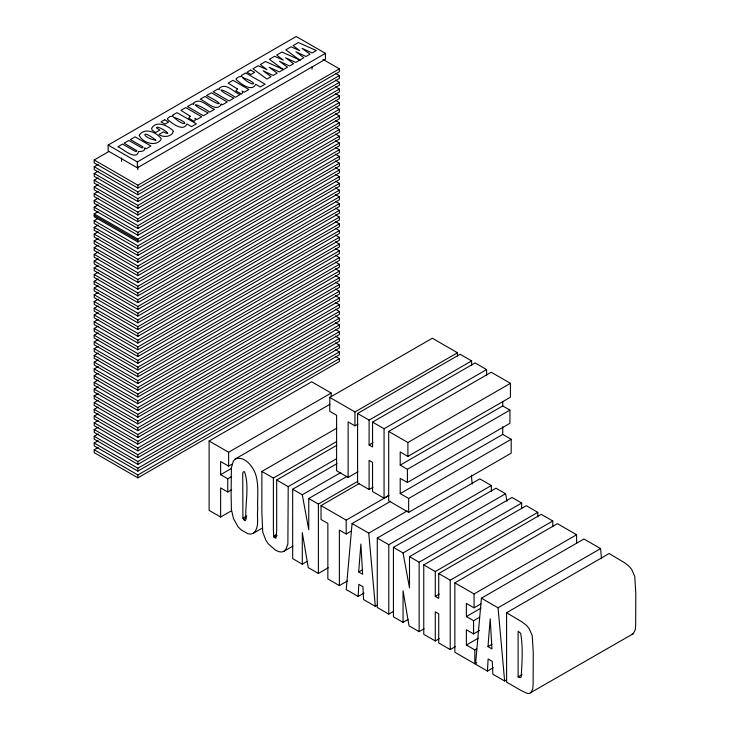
<?xml version="1.0" encoding="UTF-8"?>
<svg xmlns="http://www.w3.org/2000/svg" width="730" height="730" viewBox="0 0 730 730"><rect width="100%" height="100%" fill="white"/><g stroke="black" fill="none" stroke-linecap="round" stroke-linejoin="round"><path stroke-width="1.09" d="M390.541 501.327L352.088 523.529L346.221 589.548L358.129 596.419L358.813 584.338L362.938 586.719L363.558 599.549L375.32 606.347L377.3 605.207M601.502 558.733L600.589 548.595L583.936 538.986L481.408 598.18L475.531 664.2L487.439 671.08L488.133 658.998L492.248 661.38L492.869 674.21L504.64 681.008L506.611 679.867M358.667 571.955L360.885 544.078L362.637 574.245L358.667 571.955L362.618 569.674M487.987 646.616L490.195 618.73L491.947 648.897L487.987 646.616L491.929 644.334M530.746 692.889L532.708 689.083L533.128 684.63L533.265 652.602L532.216 635.565L529.086 628.493L526.494 625.418L522.205 622.042L506.593 612.726L506.593 682.139L521.12 690.525L527.306 693.381L529.195 693.5L633.284 633.695L635.237 629.89L635.657 625.437L635.803 593.408L634.744 576.362L631.623 569.3L629.032 566.215L624.743 562.839L609.13 553.532L506.593 612.726M329.96 404.283L235.315 458.924L233.372 460.986L231.401 467.802L231.091 494.31L231.419 509.503L233.463 518.619L238.026 526.713L241.037 529.816L247.926 533.767L250.974 534.086L253.502 533.192L262.38 528.073M253.502 533.192C259.907 527.261 256.622 517.287 257.736 509.686C257.088 497.668 259.323 485.103 255.354 473.505C252.398 465.859 244.504 455.748 235.315 458.924M336.795 428.172L261.86 471.434L261.86 512.506L262.718 531.987L265.802 540.145L268.457 544.051L275.456 550.146L278.805 551.652L281.68 552.008L284.07 551.241L285.941 549.361L287.875 543.923L288.204 486.645L336.521 458.75M108.159 145.078L296.234 36.5L325.425 53.354L325.425 59.249L137.35 167.836L108.159 150.982L108.159 145.078L137.35 161.932L325.425 53.354M322.879 59.331L339.377 68.857L339.377 71.741L137.87 188.084L94.197 162.872L94.197 159.98L109.016 151.429M335.499 73.356L339.377 75.591L339.377 78.484L137.87 194.819L94.197 169.606L94.197 166.723L98.148 164.442M335.499 80.09L339.377 82.335L339.377 85.218L137.87 201.562L94.197 176.35L94.197 173.457L98.148 171.176M283.486 69.532L279.316 71.914L269.16 67.269L277.172 73.146L273.166 75.464L263.092 70.773L271.076 76.668L266.915 79.068L252.954 68.784L258.21 65.755L266.888 69.606L260.281 64.55L265.547 61.512L283.486 69.532L287.492 67.187L279.508 61.293L289.582 65.983L293.588 63.674L285.576 57.789L295.732 62.433L303.908 57.716L295.924 51.821L305.998 56.502L310.004 54.193L301.992 48.317L312.148 52.952L316.318 50.552L298.378 42.559L293.113 45.598L299.72 50.653L291.042 46.793L285.786 49.832L299.747 60.143M335.499 86.834L339.377 89.069L339.377 91.962L137.87 208.296L94.197 183.084L94.197 180.2L98.148 177.919M335.499 93.568L339.377 95.812L339.377 98.696L137.87 215.04L94.197 189.818L94.197 186.935L98.148 184.654M335.499 100.311L339.377 102.547L339.377 105.439L137.87 221.774L94.197 196.562L94.197 193.678L98.148 191.397M335.499 107.045L339.377 109.29L339.377 112.174L137.87 228.517L94.197 203.296L94.197 200.412L98.148 198.131M335.499 113.789L339.377 116.024L339.377 118.917L137.87 235.252L94.197 210.039L94.197 207.156L98.148 204.875M94.197 159.98L137.87 185.201L339.377 68.857M335.499 120.523L339.377 122.768L339.377 125.651L137.87 241.995L94.197 216.773L94.197 213.89L98.148 211.609M94.197 166.723L137.87 191.935L339.377 75.591M335.499 127.266L339.377 129.502L339.377 132.395L137.87 248.729L94.197 223.517L94.197 220.633L97.163 218.918M94.197 173.457L137.87 198.679L339.377 82.335M335.499 134.001L339.377 136.245L339.377 139.129L137.87 255.473L94.197 230.251L94.197 227.368L98.148 225.086M94.197 180.2L137.87 205.413L339.377 89.069M335.499 140.744L339.377 142.98L339.377 145.872L137.87 262.207L94.197 236.995L94.197 234.111L98.148 231.83M94.197 186.935L137.87 212.156L339.377 95.812M335.499 147.478L339.377 149.723L339.377 152.607L137.87 268.95L94.197 243.729L94.197 240.845L98.148 238.564M94.197 193.678L137.87 218.891L339.377 102.547M335.499 154.222L339.377 156.457L339.377 159.35L137.87 275.685L94.197 250.472L94.197 247.589L98.148 245.307M94.197 200.412L137.87 225.634L339.377 109.29M335.499 160.956L339.377 163.201L339.377 166.084L137.87 282.428L94.197 257.206L94.197 254.323L98.148 252.042M94.197 207.156L137.87 232.368L339.377 116.024M335.499 167.699L339.377 169.935L339.377 172.828L137.87 289.162L94.197 263.95L94.197 261.066L98.148 258.785M94.197 213.89L137.87 239.112L339.377 122.768M335.499 174.433L339.377 176.678L339.377 179.562L137.87 295.905L94.197 270.684L94.197 267.8L98.148 265.519M94.197 220.633L137.87 245.846L339.377 129.502M335.499 181.177L339.377 183.412L339.377 186.305L137.87 302.64L94.197 277.427L94.197 274.544L98.148 272.263M94.197 227.368L137.87 252.589L339.377 136.245M335.499 187.911L339.377 190.156L339.377 193.039L137.87 309.383L94.197 284.162L94.197 281.278L98.148 278.997M94.197 234.111L137.87 259.323L339.377 142.98M335.499 194.654L339.377 196.89L339.377 199.783L137.87 316.117L94.197 290.905L94.197 288.022L98.148 285.74M94.197 240.845L137.87 266.058L339.377 149.723M335.499 201.389L339.377 203.633L339.377 206.517L137.87 322.861L94.197 297.639L94.197 294.756L98.148 292.474M94.197 247.589L137.87 272.801L339.377 156.457M335.499 208.132L339.377 210.368L339.377 213.26L137.87 329.595L94.197 304.383L94.197 301.499L98.148 299.218M94.197 254.323L137.87 279.535L339.377 163.201M335.499 214.866L339.377 217.111L339.377 219.995L137.87 336.338L94.197 311.117L94.197 308.233L98.148 305.952M94.197 261.066L137.87 286.279L339.377 169.935M335.499 221.61L339.377 223.845L339.377 226.738L137.87 343.073L94.197 317.86L94.197 314.977L98.148 312.695M94.197 267.8L137.87 293.013L339.377 176.678M335.499 228.344L339.377 230.589L339.377 233.472L137.87 349.816L94.197 324.595L94.197 321.711L98.148 319.43M94.197 274.544L137.87 299.756L339.377 183.412M335.499 235.087L339.377 237.323L339.377 240.216L137.87 356.55L94.197 331.338L94.197 328.454L98.148 326.173M94.197 281.278L137.87 306.49L339.377 190.156M335.499 241.822L339.377 244.066L339.377 246.95L137.87 363.294L94.197 338.072L94.197 335.189L98.148 332.907M94.197 288.022L137.87 313.234L339.377 196.89M335.499 248.565L339.377 250.801L339.377 253.693L137.87 370.028L94.197 344.815L94.197 341.932L98.148 339.651M94.197 294.756L137.87 319.968L339.377 203.633M335.499 255.299L339.377 257.544L339.377 260.427L137.87 376.771L94.197 351.55L94.197 348.666L98.148 346.385M94.197 301.499L137.87 326.712L339.377 210.368M335.499 262.043L339.377 264.278L339.377 267.171L137.87 383.505L94.197 358.293L94.197 355.41L98.148 353.128M94.197 308.233L137.87 333.446L339.377 217.111M335.499 268.777L339.377 271.022L339.377 273.905L137.87 390.249L94.197 365.027L94.197 362.144L98.148 359.863M94.197 314.977L137.87 340.189L339.377 223.845M335.499 275.52L339.377 277.756L339.377 280.649L137.87 396.983L94.197 371.771L94.197 368.887L98.148 366.606M94.197 321.711L137.87 346.923L339.377 230.589M335.499 282.255L339.377 284.499L339.377 287.383L137.87 403.726L94.197 378.505L94.197 375.621L98.148 373.34M94.197 328.454L137.87 353.667L339.377 237.323M335.499 288.998L339.377 291.233L339.377 294.126L137.87 410.461L94.197 385.248L94.197 382.365L98.148 380.084M94.197 335.189L137.87 360.401L339.377 244.066M335.499 295.732L339.377 297.977L339.377 300.86L137.87 417.204L94.197 391.983L94.197 389.099L98.148 386.818M94.197 341.932L137.87 367.144L339.377 250.801M335.499 302.476L339.377 304.711L339.377 307.604L137.87 423.938L94.197 398.726L94.197 395.842L98.148 393.561M94.197 348.666L137.87 373.879L339.377 257.544M335.499 309.21L339.377 311.454L339.377 314.338L137.87 430.682L94.197 405.46L94.197 402.577L98.148 400.296M94.197 355.41L137.87 380.622L339.377 264.278M335.499 315.953L339.377 318.189L339.377 321.081L137.87 437.416L94.197 412.204L94.197 409.32L98.148 407.039M94.197 362.144L137.87 387.356L339.377 271.022M335.499 322.687L339.377 324.932L339.377 327.816L137.87 444.159L94.197 418.938L94.197 416.054L98.148 413.773M94.197 368.887L137.87 394.1L339.377 277.756M335.499 329.431L339.377 331.666L339.377 334.559L137.87 450.894L94.197 425.681L94.197 422.798L98.148 420.516M94.197 375.621L137.87 400.834L339.377 284.499M335.499 336.165L339.377 338.41L339.377 341.293L137.87 457.637L94.197 432.416L94.197 429.532L98.148 427.251M94.197 382.365L137.87 407.577L339.377 291.233M335.499 342.908L339.377 345.144L339.377 348.037L137.87 464.371L94.197 439.159L94.197 436.275L98.148 433.994M94.197 389.099L137.87 414.312L339.377 297.977M335.499 349.643L339.377 351.887L339.377 354.771L137.87 471.115L94.197 445.893L94.197 443.01L98.148 440.728M94.197 395.842L137.87 421.055L339.377 304.711M335.499 356.386L339.377 358.622L339.377 361.514L137.87 477.849L94.197 452.637L94.197 449.753L98.148 447.472M94.197 402.577L137.87 427.789L339.377 311.454M94.197 409.32L137.87 434.532L339.377 318.189M94.197 416.054L137.87 441.267L339.377 324.932M94.197 422.798L137.87 448.01L339.377 331.666M94.197 429.532L137.87 454.744L339.377 338.41M94.197 436.275L137.87 461.488L339.377 345.144M94.197 443.01L137.87 468.222L339.377 351.887M94.197 449.753L137.87 474.965L339.377 358.622M231.483 510.781L220.633 517.041L209.118 510.389L209.118 440.984L311.655 381.781L331.155 393.041L331.155 396.253M209.118 440.984L228.627 452.244L331.155 393.041M357.974 471.726L348.119 477.411L336.603 470.768L336.603 415.242L329.787 411.309L329.787 397.421L432.324 338.227L457.491 352.754L457.491 355.957M231.693 476.508L227.751 478.789L220.633 474.683L220.633 461.524L228.627 466.132L232.569 463.851M220.633 474.683L231.483 468.423M329.787 397.421L354.953 411.948L457.491 352.754M373.048 487.248L369.097 489.529L357.581 482.877L357.581 413.472L460.119 354.269L471.635 360.921L471.635 365.438M220.633 517.041L220.633 487.886L227.751 491.993L231.693 489.72M348.119 477.411L348.119 421.894L354.953 425.846L357.919 424.139M357.581 413.472L369.097 420.115L471.635 360.921M261.86 471.434L273.385 478.077L336.475 441.65M369.097 420.115L369.097 444.944L372.546 446.933L372.546 422.104L475.084 362.91L486.6 369.562L486.6 375.247M273.385 478.077L273.385 530.126L273.695 536.121L274.17 537.344L275.867 538.293L276.688 531.139L276.688 479.993L336.831 445.273M372.546 422.104L384.062 428.756L486.6 369.562M388.688 431.43L491.226 372.227L510.425 383.314L510.425 397.211L407.897 456.405L400.204 451.97L400.204 465.129L407.404 469.28L509.932 410.087L509.932 423.291L407.404 482.484L400.204 478.333L400.204 493.599L408.663 498.471L511.192 439.277L511.192 453.166L408.663 512.369L388.688 500.835L388.688 431.43L407.897 442.517L510.425 383.314M369.097 444.944L373.048 442.663M307.23 561.343L302.293 564.19L292.666 558.623L292.666 489.219L337.032 463.605M242.917 518.2L242.725 473.925L243.081 471.972L244.468 471.671C249.651 485.943 244.933 504.266 245.891 519.696L245.344 520.609L244.386 520.463L242.917 518.2L246.859 515.928M243.446 519.559L246.402 517.853M292.666 489.219L302.293 494.776L340.746 472.575M302.293 494.776L308.754 529.761L308.754 498.499L347.206 476.307M308.754 498.499L318.38 504.065L357.819 481.298M347.252 581.034L339.368 585.588L327.852 578.936L327.852 523.419L321.036 519.486L321.036 505.598L359.488 483.397M273.695 536.121L276.652 534.415M274.17 537.344L277.126 535.637M400.204 465.129L502.742 405.935L509.932 410.087M284.07 551.241L292.94 546.113M369.097 489.529L369.097 460.374L372.546 462.364L372.546 491.518L384.062 498.17L388.999 495.323M321.036 505.598L346.202 520.125L388.597 495.652M400.204 493.599L502.742 434.396L511.192 439.277M339.368 585.588L339.368 530.071L346.202 534.013L351.13 531.166M352.088 523.529L368.741 533.137L407.185 510.936M393.726 611.284L388.798 614.131L377.282 607.479L377.282 538.065L479.811 478.871L491.336 485.523L491.336 491.208M302.293 564.19L302.293 532.635L308.288 567.648L318.38 573.47L328.245 567.785M377.282 538.065L388.798 544.717L491.336 485.523M407.979 619.505L403.051 622.352L393.424 616.795L393.424 547.381L495.953 488.188L505.58 493.745L506.994 501.401M393.424 547.381L403.051 552.948L505.58 493.745M403.051 552.948L409.503 587.924L409.503 556.671L512.04 497.477L521.667 503.034L521.667 508.728M358.129 596.419L364.042 593.006M409.503 556.671L419.139 562.228L521.667 503.034M439.223 638.686L435.281 640.958L423.756 634.315L423.756 564.901L526.293 505.708L537.809 512.351L537.809 516.867M423.756 564.901L435.281 571.553L537.809 512.351M435.281 571.553L435.281 596.373L438.721 598.363L438.721 573.543L541.258 514.34L552.774 520.992L552.774 526.686M438.721 573.543L450.237 580.186L552.774 520.992M476.809 662.658L474.838 663.798L454.863 652.273L454.863 582.859L557.401 523.665L576.6 534.752L576.6 543.293M435.281 596.373L439.223 594.101M454.863 582.859L474.071 593.946L576.6 534.752M403.051 622.352L403.051 590.798L409.037 625.811L419.139 631.642L424.066 628.795M479.491 617.297L473.578 620.719L466.379 616.558L466.379 603.4L474.071 607.834L480.97 603.856M466.379 616.558L481.17 608.026M481.408 598.18L498.052 607.798L600.589 548.595M476.809 648.769L474.838 649.91L466.379 645.028L466.379 629.762L473.578 633.923L479.491 630.501M435.281 640.958L435.281 611.804L438.721 613.802L438.721 642.947L450.237 649.6L455.173 646.753M466.379 645.028L478.214 638.202M487.439 671.08L493.352 667.658M518.108 676.911L520.125 677.677L521.174 677.111C521.996 662.685 523.182 647.537 520.682 633.357L518.108 631.249L518.108 676.911L522.059 674.63M631.724 634.306L633.284 633.695M299.902 60.024L281.962 52.04L276.697 55.078L283.304 60.125L274.626 56.274L269.37 59.303L283.331 69.624M299.2 59.741L299.902 60.052M94.197 215.332L137.87 240.553M276.688 479.993L288.204 486.645M498.052 607.798L504.64 681.008M471.37 475.066L472.182 484.072M368.741 533.137L375.32 606.347M502.742 401.546L502.742 405.935M502.742 426.767L502.742 434.396M474.838 649.91L474.838 663.798M474.071 593.946L474.071 607.834M473.578 620.719L473.578 633.923M450.237 580.186L450.237 649.6M419.139 562.228L419.139 631.642M408.663 498.471L408.663 512.369M407.897 442.517L407.897 456.405M407.404 469.28L407.404 482.484M388.798 544.717L388.798 614.131M384.062 428.756L384.062 498.17M354.953 411.948L354.953 425.846M346.202 520.125L346.202 534.013M318.38 504.065L318.38 573.47M312.011 66.886L312.011 69.167M228.627 452.244L228.627 466.132M227.751 478.789L227.751 491.993M137.87 166.267L137.87 169.67M137.87 185.201L137.87 188.084M137.87 191.935L137.87 194.819M137.87 198.679L137.87 201.562M137.87 205.413L137.87 208.296M137.87 212.156L137.87 215.04M137.87 218.891L137.87 221.774M137.87 225.634L137.87 228.517M137.87 232.368L137.87 235.252M137.87 239.112L137.87 241.995M137.87 245.846L137.87 248.729M137.87 252.589L137.87 255.473M137.87 259.323L137.87 262.207M137.87 266.058L137.87 268.95M137.87 272.801L137.87 275.685M137.87 279.535L137.87 282.428M137.87 286.279L137.87 289.162M137.87 293.013L137.87 295.905M137.87 299.756L137.87 302.64M137.87 306.49L137.87 309.383M137.87 313.234L137.87 316.117M137.87 319.968L137.87 322.861M137.87 326.712L137.87 329.595M137.87 333.446L137.87 336.338M137.87 340.189L137.87 343.073M137.87 346.923L137.87 349.816M137.87 353.667L137.87 356.55M137.87 360.401L137.87 363.294M137.87 367.144L137.87 370.028M137.87 373.879L137.87 376.771M137.87 380.622L137.87 383.505M137.87 387.356L137.87 390.249M137.87 394.1L137.87 396.983M137.87 400.834L137.87 403.726M137.87 407.577L137.87 410.461M137.87 414.312L137.87 417.204M137.87 421.055L137.87 423.938M137.87 427.789L137.87 430.682M137.87 434.532L137.87 437.416M137.87 441.267L137.87 444.159M137.87 448.01L137.87 450.894M137.87 454.744L137.87 457.637M137.87 461.488L137.87 464.371M137.87 468.222L137.87 471.115M137.87 474.965L137.87 477.849M137.35 161.932L137.35 167.836M121.563 157.981L121.563 161.394M167.508 118.506L167.489 119.309C171.714 123.105 183.157 132.239 186.944 123.981L191.534 126.628L196.37 123.835L176.989 112.648L172.463 115.258L173.348 116.134L169.844 116.544L167.508 118.506M236.246 78.822L236.228 79.625C240.444 83.421 251.896 92.555 255.682 84.297L260.272 86.943L265.109 84.151L245.727 72.963L241.201 75.573L242.086 76.449L238.582 76.86L236.246 78.822M139.248 135.187C141.976 142.423 155.435 147.25 160.956 139.704L161.129 138.59C156.612 132.349 144.704 127.02 139.248 135.187M190.311 116.262L188.65 118.132L194.244 121.362L195.339 119.957L194.919 118.224L196.817 119.547L201.653 116.754L185.767 107.575L180.93 110.367L190.311 116.262M237.533 88.996L235.872 90.867L241.466 94.097L242.561 92.701L242.141 90.967L244.039 92.281L248.875 89.489L232.989 80.318L228.143 83.111L237.533 88.996M173.329 131.51C171.577 137.14 163.21 137.696 158.921 134.493L163.483 131.865C174.625 137.459 160.755 126.427 156.704 127.275L156.485 127.914L159.879 130.068L155.563 132.559L152.15 130.123L151.603 128.288C156.53 120.049 167.699 125.587 172.992 130.579L173.329 131.51M221.163 104.682C216.025 112.703 205.395 100.749 200.239 99.216L205.075 96.424C219.803 106.635 227.158 105.996 206.563 95.566L211.399 92.774L227.286 101.954L222.367 104.791L220.98 103.897L221.163 104.682M144.914 148.674C144.357 151.356 140.835 151.731 138.572 151.42C136.309 161.786 121.171 147.314 117.813 146.803L122.512 144.093L135.525 151.448L136.647 151.365L136.839 150.699L124.1 143.18L128.799 140.47L141.803 147.843L142.897 147.752L142.861 146.803L130.369 139.558L135.059 136.848L150.946 146.027L146.164 148.783L144.741 147.861L144.914 148.674M193.687 103.131L193.66 104.545L192.419 103.733L187.5 106.571L203.387 115.751L208.223 112.958C187.345 102.337 195.156 102.054 209.702 112.101L214.538 109.308C208.588 107.602 200.175 96.652 193.687 103.131M219.329 88.33L219.292 89.744L218.051 88.932L213.133 91.779L229.019 100.95L233.855 98.158C212.977 87.536 220.798 87.253 235.334 97.309L240.17 94.517C234.22 92.801 225.807 81.86 219.329 88.33M173.932 117.32C184.635 127.704 191.88 123.407 173.932 117.32M242.67 77.635C253.365 88.02 260.619 83.722 242.67 77.635M155.828 140.196C142.012 138.052 140.361 127.823 155.828 140.196M164.679 119.747L161.029 121.855L164.98 124.136L168.63 122.029L164.679 119.747M250.682 70.098L247.032 72.206L250.983 74.487L254.633 72.379L250.682 70.098"/></g></svg>
